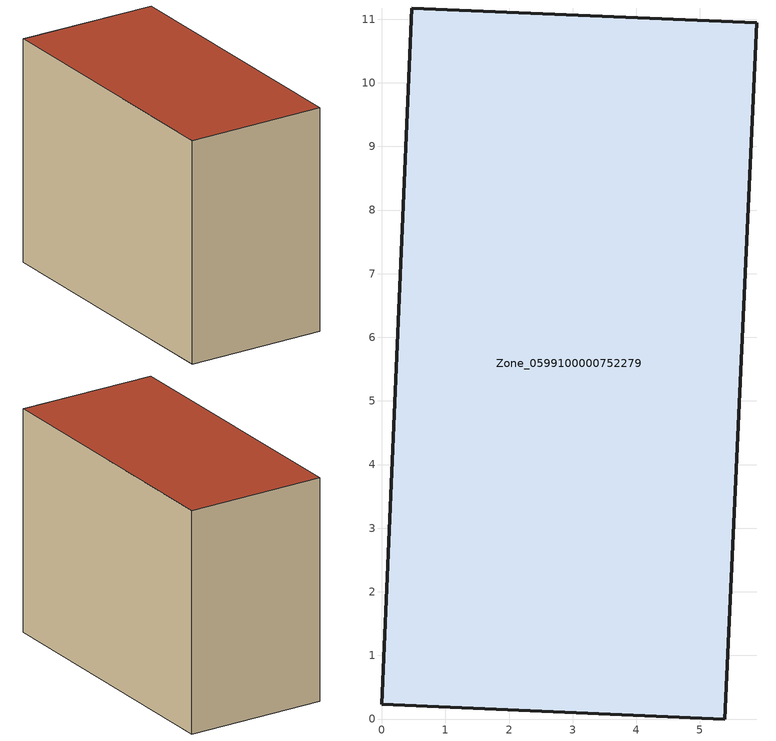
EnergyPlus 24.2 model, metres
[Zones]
Zone_0599100000752279
 floor ground (C_G): 0.47,11.18 5.89,10.94 5.39,0 0,0.23 z1.07
 wall outside (C_F): 5.89,10.94 0.47,11.18 0,0.23 5.39,0 5.89,10.94 z1.07:9.67
 roof outside (C_R): 0,0.23 5.39,0 5.89,10.94 0.47,11.18 z9.67
[BUILDING]
Pand.0599100000752279: North Axis=0; Terrain=City; Loads Convergence Tolerance Value=0.04; Temperature Convergence Tolerance Value=0.4; Solar Distribution=FullExterior; Maximum Number of Warmup Days=25; Minimum Number of Warmup Days=1
[Site:Location]
Rotterdam.The.Hague.AP_ZH_NLD Design_Conditions: Latitude=51.96; Longitude=4.45; Time Zone=1; Elevation=-4.5
[SITE:GROUNDTEMPERATURE:BUILDINGSURFACE]
18, 18, 18, 18, 18, 18, 18, 18, 18, 18, 18, 18
[MATERIAL] Thermal Absorptance=0.9; Solar Absorptance=0.7; Visible Absorptance=0.7
Name | Roughness | Thickness | Conductivity | Density | Specific Heat
G.TI.2006-2014 | MediumSmooth | 0.15 | 0.06 | 540 | 1210
F.TI.2006-2014 | Rough | 0.3 | 0.12 | 1920 | 840
R.TI.2006-2014 | MediumRough | 0.2 | 0.08 | 1500 | 1000
[CONSTRUCTION]
C_G: G.TI.2006-2014
C_F: F.TI.2006-2014
C_R: R.TI.2006-2014
[ZONE]
Zone_0599100000752279: Type=1; Multiplier=1; Ceiling Height=Autocalculate; Volume=Autocalculate; Floor Area=autocalculate; Part of Total Floor Area=Yes
[ZONEINFILTRATION:DESIGNFLOWRATE]
Infil_Zone_0599100000752279: Zone or ZoneList or Space or SpaceList=Zone_0599100000752279; Schedule=AlwaysOn; Design Flow Rate Calculation Method=Flow/Area; Flow Rate per Floor Area=0.0015; Constant Term Coefficient=1; Temperature Term Coefficient=0; Velocity Term Coefficient=0; Velocity Squared Term Coefficient=0
[HVACTEMPLATE:ZONE:IDEALLOADSAIRSYSTEM]
Zone_0599100000752279: Maximum Heating Supply Air Temperature=50; Minimum Cooling Supply Air Temperature=13; Maximum Heating Supply Air Humidity Ratio=0.0156; Minimum Cooling Supply Air Humidity Ratio=0.0077; Heating Limit=NoLimit; Cooling Limit=NoLimit; Dehumidification Control Type=ConstantSensibleHeatRatio; Cooling Sensible Heat Ratio=0.7; Dehumidification Setpoint=60; Humidification Control Type=None; Humidification Setpoint=30; Outdoor Air Method=None; Outdoor Air Flow Rate per Person=0.00944; Outdoor Air Flow Rate per Zone Floor Area=0; Outdoor Air Flow Rate per Zone=0; Demand Controlled Ventilation Type=None; Outdoor Air Economizer Type=NoEconomizer; Heat Recovery Type=None; Sensible Heat Recovery Effectiveness=0.7; Latent Heat Recovery Effectiveness=0.65
[ZONECONTROL:THERMOSTAT]
ThermostatControl_Zone_0599100000752279: Zone or ZoneList=Zone_0599100000752279; Control Type Schedule=DualSetpointControlType; Control 1=Thermostat_Zone_0599100000752279; Temperature Difference Between Cutout And Setpoint=0
[THERMOSTATSETPOINT:DUALSETPOINT]
Thermostat_Zone_0599100000752279: Heating Setpoint Temperature Schedule=HeatingSetpoint_Zone_0599100000752279; Cooling Setpoint Temperature Schedule=CoolingSetpoint_Zone_0599100000752279
[SCHEDULE:COMPACT]
HeatingSetpoint_Zone_0599100000752279: Through: 12/31, For: AllDays, Until: 24:00, 21
CoolingSetpoint_Zone_0599100000752279: Through: 12/31, For: AllDays, Until: 24:00, 24
DualSetpointControlType: Through: 12/31, For: AllDays, Until: 24:00, 4
AlwaysOn: Through: 12/31, For: AllDays, Until: 24:00, 1
